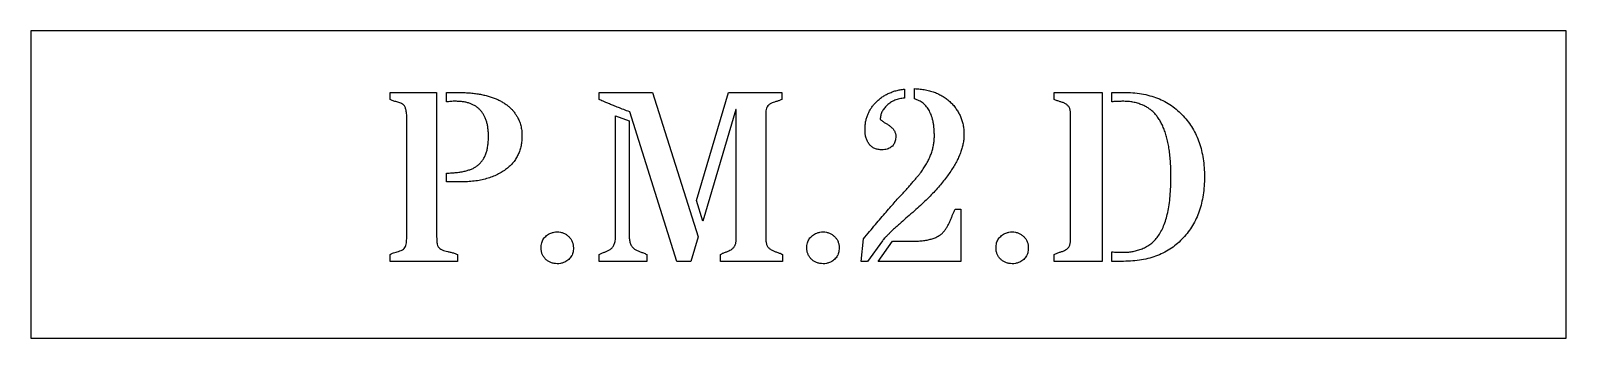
# Model space of a CAD drawing. Header units: millimetres. Extents: x -75 to 75, y -15 to 15.
import ezdxf

# ---------------------------------------------------------------- set-up
doc = ezdxf.new("R2010")
doc.units = ezdxf.units.MM

msp = doc.modelspace()

# ---------------------------------------------------------------- linework, layer by layer
at = {"color": 7, "linetype": 'Continuous', "lineweight": 25}
for p, q in [((75, 15), (-75, 15)), ((-75, 15), (-75, -15)), ((75, -15), (75, 15)), ((10.36, 9.31), (10.36, 8.43)), ((11.32, 8.35), (11.32, 9.35)), ((-39.88, 8.99), (-35.35, 8.99)), ((-39.88, 8.3), (-39.88, 8.99)), ((-35.35, 8.99), (-35.35, -4.74)), ((-34.39, 8.05), (-34.39, 8.99)), ((-34.39, 8.99), (-33.38, 8.99)), ((-19.48, 8.3), (-19.48, 8.99)), ((-19.48, 8.99), (-14.25, 8.99)), ((-14.25, 8.99), (-9.81, -5.11)), ((-9.97, -1.56), (-6.85, 8.99)), ((-6.85, 8.99), (-1.64, 8.99)), ((-1.64, 8.99), (-1.64, 8.3)), ((24.96, 8.99), (29.65, 8.99)), ((24.96, 8.3), (24.96, 8.99)), ((29.65, 8.99), (29.65, -7.5)), ((30.62, 8.06), (30.62, 8.99)), ((30.62, 8.99), (31.75, 8.99)), ((-38.25, -4.72), (-38.25, 6.21)), ((-17.86, -5.05), (-17.86, 6.7)), ((-17.86, 6.7), (-16.54, 6.2)), ((-16.54, 6.2), (-16.54, -5.03)), ((-11.89, -7.5), (-16.49, 7.08)), ((-6.13, 7.33), (-9.36, -3.59)), ((-6.08, 7.33), (-6.13, 7.33)), ((-6.08, -5.37), (-6.08, 7.33)), ((-3.19, 7.04), (-3.19, -5.37)), ((26.58, -5.37), (26.58, 6.85)), ((-34.39, 0.25), (-34.39, 1.12)), ((-33.04, 0.25), (-34.39, 0.25)), ((-9.36, -3.59), (-9.97, -1.56)), ((15.3, -2.42), (15.86, -2.42)), ((15.86, -2.42), (15.86, -7.5)), ((-9.81, -5.11), (-10.52, -7.5)), ((6.11, -7.5), (6.34, -5.31)), ((8.19, -5.5), (6.73, -7.5)), ((7.79, -7.5), (9.19, -5.53)), ((9.19, -5.53), (11.17, -5.53)), ((-39.88, -7.5), (-39.88, -6.82)), ((-33.32, -7.5), (-39.88, -7.5)), ((-33.32, -6.82), (-33.32, -7.5)), ((-19.48, -7.5), (-19.48, -6.82)), ((-14.83, -7.5), (-19.48, -7.5)), ((-14.83, -6.82), (-14.83, -7.5)), ((-10.52, -7.5), (-11.89, -7.5)), ((-7.63, -7.5), (-7.63, -6.82)), ((-1.56, -7.5), (-7.63, -7.5)), ((-1.56, -6.82), (-1.56, -7.5)), ((6.73, -7.5), (6.11, -7.5)), ((15.86, -7.5), (7.79, -7.5)), ((24.96, -7.5), (24.96, -6.82)), ((29.65, -7.5), (24.96, -7.5)), ((30.62, -7.5), (30.62, -6.56)), ((31.75, -7.5), (30.62, -7.5)), ((-75, -15), (75, -15))]:
    msp.add_line(p, q, dxfattribs=at)
for points, knots in [([(7.52, 7.97), (7.61, 8.06), (7.79, 8.24), (8.1, 8.49), (8.42, 8.7), (8.77, 8.88), (9.14, 9.03), (9.52, 9.16), (9.94, 9.25), (10.22, 9.29), (10.36, 9.31)], [0, 0, 0, 0, 0.1218251, 0.2419708, 0.3624495, 0.4844859, 0.6072797, 0.7341677, 0.8647241, 1, 1, 1, 1]), ([(11.32, 9.35), (11.51, 9.34), (11.87, 9.32), (12.4, 9.24), (12.9, 9.12), (13.37, 8.97), (13.81, 8.77), (14.22, 8.53), (14.6, 8.26), (14.83, 8.04), (14.94, 7.93)], [0, 0, 0, 0, 0.140087, 0.273571, 0.402063, 0.525653, 0.646107, 0.764785, 0.882131, 1, 1, 1, 1]), ([(-38.55, 7.75), (-38.6, 7.78), (-38.69, 7.85), (-38.85, 7.93), (-39.03, 7.99), (-39.23, 8.05), (-39.43, 8.11), (-39.6, 8.16), (-39.75, 8.23), (-39.84, 8.28), (-39.88, 8.3)], [0, 0, 0, 0, 0.112891, 0.236374, 0.371193, 0.520278, 0.666408, 0.794351, 0.904061, 1, 1, 1, 1]), ([(-38.25, 6.21), (-38.25, 6.31), (-38.25, 6.51), (-38.27, 6.78), (-38.29, 7.02), (-38.33, 7.23), (-38.37, 7.41), (-38.42, 7.55), (-38.47, 7.67), (-38.53, 7.72), (-38.55, 7.75)], [0, 0, 0, 0, 0.1919381, 0.3646713, 0.5163772, 0.6475502, 0.7605336, 0.8567084, 0.9358835, 1, 1, 1, 1]), ([(-33.49, 8.12), (-33.65, 8.12), (-33.95, 8.11), (-34.25, 8.07), (-34.39, 8.05)], [0, 0, 0, 0, 0.53064, 1, 1, 1, 1]), ([(-30.28, 4.67), (-30.28, 4.81), (-30.29, 5.08), (-30.33, 5.47), (-30.39, 5.84), (-30.47, 6.17), (-30.59, 6.49), (-30.73, 6.77), (-30.89, 7.03), (-31.08, 7.26), (-31.29, 7.46), (-31.53, 7.64), (-31.8, 7.79), (-32.09, 7.91), (-32.4, 8.01), (-32.74, 8.07), (-33.11, 8.11), (-33.36, 8.11), (-33.49, 8.12)], [0, 0, 0, 0, 0.077102, 0.150042, 0.218516, 0.282927, 0.343976, 0.402081, 0.458449, 0.513164, 0.56767, 0.622314, 0.678481, 0.735848, 0.796484, 0.860684, 0.92799, 1, 1, 1, 1]), ([(-33.38, 8.99), (-33.19, 8.98), (-32.83, 8.98), (-32.3, 8.95), (-31.79, 8.91), (-31.31, 8.84), (-30.86, 8.76), (-30.42, 8.66), (-30.02, 8.54), (-29.64, 8.4), (-29.28, 8.24), (-28.95, 8.07), (-28.64, 7.87), (-28.36, 7.66), (-28.1, 7.43), (-27.87, 7.18), (-27.66, 6.91), (-27.55, 6.71), (-27.49, 6.62)], [0, 0, 0, 0, 0.0836972, 0.1633548, 0.2395856, 0.3125671, 0.3823793, 0.4487829, 0.5123619, 0.5733095, 0.6315802, 0.6881902, 0.7427846, 0.7954763, 0.847426, 0.8986098, 0.9491299, 1, 1, 1, 1]), ([(-16.49, 7.08), (-16.69, 7.16), (-17.06, 7.3), (-17.58, 7.51), (-18.04, 7.68), (-18.44, 7.85), (-18.79, 7.99), (-19.08, 8.11), (-19.3, 8.21), (-19.43, 8.28), (-19.48, 8.3)], [0, 0, 0, 0, 0.192655, 0.366524, 0.520835, 0.65539, 0.771369, 0.866231, 0.943368, 1, 1, 1, 1]), ([(-2.7, 7.91), (-2.77, 7.86), (-2.92, 7.77), (-3.08, 7.57), (-3.17, 7.32), (-3.18, 7.13), (-3.19, 7.04)], [0, 0, 0, 0, 0.248649, 0.481572, 0.726952, 1, 1, 1, 1]), ([(-1.64, 8.3), (-1.74, 8.26), (-1.92, 8.17), (-2.19, 8.09), (-2.46, 8.01), (-2.62, 7.94), (-2.7, 7.91)], [0, 0, 0, 0, 0.270067, 0.530207, 0.775942, 1, 1, 1, 1]), ([(8.16, 3.38), (8.03, 3.39), (7.79, 3.4), (7.45, 3.5), (7.15, 3.67), (6.92, 3.91), (6.73, 4.2), (6.59, 4.53), (6.51, 4.9), (6.49, 5.3), (6.51, 5.71), (6.55, 6.1), (6.64, 6.46), (6.75, 6.8), (6.9, 7.12), (7.07, 7.42), (7.28, 7.7), (7.44, 7.88), (7.52, 7.97)], [0, 0, 0, 0, 0.065532, 0.125031, 0.181917, 0.239394, 0.298468, 0.359397, 0.42433, 0.4945, 0.565758, 0.633314, 0.697217, 0.758007, 0.81801, 0.877842, 0.938605, 1, 1, 1, 1]), ([(8.65, 7.73), (8.55, 7.63), (8.35, 7.43), (8.14, 7.09), (8.01, 6.73), (7.99, 6.48), (7.98, 6.35)], [0, 0, 0, 0, 0.272046, 0.522271, 0.760536, 1, 1, 1, 1]), ([(10.36, 8.43), (10.19, 8.41), (9.87, 8.38), (9.41, 8.23), (8.99, 8.03), (8.76, 7.83), (8.65, 7.73)], [0, 0, 0, 0, 0.266496, 0.51815, 0.759997, 1, 1, 1, 1]), ([(13.27, 4.72), (13.27, 4.84), (13.27, 5.09), (13.24, 5.45), (13.21, 5.79), (13.16, 6.11), (13.09, 6.4), (13, 6.68), (12.9, 6.94), (12.79, 7.18), (12.66, 7.4), (12.52, 7.59), (12.36, 7.77), (12.18, 7.93), (11.99, 8.07), (11.78, 8.18), (11.56, 8.28), (11.4, 8.32), (11.32, 8.35)], [0, 0, 0, 0, 0.084773, 0.165091, 0.241843, 0.313669, 0.382454, 0.447037, 0.508997, 0.567932, 0.624229, 0.678785, 0.732794, 0.785202, 0.837605, 0.890368, 0.944196, 1, 1, 1, 1]), ([(14.94, 7.93), (15.04, 7.83), (15.23, 7.62), (15.48, 7.27), (15.69, 6.91), (15.87, 6.54), (16, 6.14), (16.1, 5.73), (16.15, 5.3), (16.16, 5), (16.16, 4.85)], [0, 0, 0, 0, 0.1269039, 0.2507859, 0.372802, 0.4941617, 0.6170518, 0.7407683, 0.8683002, 1, 1, 1, 1]), ([(26.09, 7.87), (26.01, 7.91), (25.84, 8), (25.56, 8.08), (25.26, 8.17), (25.06, 8.26), (24.96, 8.3)], [0, 0, 0, 0, 0.22531, 0.466031, 0.724648, 1, 1, 1, 1]), ([(26.58, 6.85), (26.57, 6.97), (26.56, 7.18), (26.48, 7.48), (26.32, 7.72), (26.17, 7.82), (26.09, 7.87)], [0, 0, 0, 0, 0.290745, 0.539847, 0.771163, 1, 1, 1, 1]), ([(33.56, 7.77), (33.42, 7.82), (33.12, 7.93), (32.68, 8.04), (32.23, 8.1), (31.81, 8.12), (31.42, 8.11), (31.09, 8.11), (30.83, 8.09), (30.68, 8.07), (30.62, 8.06)], [0, 0, 0, 0, 0.158773, 0.311478, 0.460153, 0.60623, 0.738362, 0.848714, 0.935159, 1, 1, 1, 1]), ([(31.75, 8.99), (32.06, 8.98), (32.64, 8.97), (33.5, 8.86), (34.31, 8.68), (35.07, 8.43), (35.78, 8.11), (36.44, 7.7), (37.05, 7.24), (37.41, 6.88), (37.59, 6.69)], [0, 0, 0, 0, 0.140012, 0.273036, 0.400556, 0.523866, 0.64384, 0.761988, 0.879988, 1, 1, 1, 1]), ([(36.38, 0.75), (36.38, 0.99), (36.38, 1.46), (36.34, 2.14), (36.29, 2.79), (36.22, 3.4), (36.11, 3.97), (36, 4.5), (35.85, 5), (35.69, 5.46), (35.5, 5.88), (35.29, 6.26), (35.06, 6.61), (34.81, 6.92), (34.53, 7.19), (34.23, 7.42), (33.91, 7.62), (33.68, 7.72), (33.56, 7.77)], [0, 0, 0, 0, 0.090101, 0.175154, 0.256099, 0.332618, 0.404913, 0.473083, 0.537435, 0.598096, 0.655333, 0.70967, 0.761905, 0.811288, 0.859222, 0.906594, 0.953167, 1, 1, 1, 1]), ([(-27.49, 6.62), (-27.41, 6.48), (-27.26, 6.2), (-27.12, 5.74), (-27.03, 5.26), (-27, 4.76), (-27.03, 4.26), (-27.09, 3.78), (-27.21, 3.34), (-27.38, 2.92), (-27.59, 2.53), (-27.85, 2.16), (-28.16, 1.82), (-28.4, 1.63), (-28.52, 1.53)], [0, 0, 0, 0, 0.083635, 0.168203, 0.254345, 0.344059, 0.433707, 0.518649, 0.600072, 0.679368, 0.757884, 0.836487, 0.916679, 1, 1, 1, 1]), ([(7.98, 6.35), (8.05, 6.3), (8.2, 6.18), (8.44, 6.02), (8.7, 5.88), (8.86, 5.76), (8.93, 5.7)], [0, 0, 0, 0, 0.237785, 0.489832, 0.747865, 1, 1, 1, 1]), ([(37.59, 6.69), (37.76, 6.5), (38.09, 6.12), (38.51, 5.49), (38.86, 4.81), (39.16, 4.09), (39.38, 3.32), (39.54, 2.5), (39.64, 1.64), (39.65, 1.05), (39.66, 0.75)], [0, 0, 0, 0, 0.1174477, 0.2343681, 0.3525204, 0.472918, 0.5968676, 0.7252754, 0.8595754, 1, 1, 1, 1]), ([(-31.31, 1.87), (-31.23, 1.95), (-31.06, 2.1), (-30.86, 2.36), (-30.67, 2.66), (-30.53, 3), (-30.42, 3.36), (-30.34, 3.77), (-30.29, 4.21), (-30.29, 4.51), (-30.28, 4.67)], [0, 0, 0, 0, 0.107378, 0.216145, 0.328313, 0.446287, 0.570195, 0.703279, 0.846992, 1, 1, 1, 1]), ([(9.5, 4.68), (9.5, 4.61), (9.49, 4.46), (9.46, 4.25), (9.39, 4.06), (9.3, 3.89), (9.18, 3.75), (9.03, 3.63), (8.86, 3.52), (8.73, 3.48), (8.67, 3.45)], [0, 0, 0, 0, 0.143532, 0.273979, 0.398415, 0.514327, 0.629883, 0.746797, 0.868558, 1, 1, 1, 1]), ([(8.93, 5.7), (9.02, 5.63), (9.19, 5.5), (9.37, 5.24), (9.48, 4.97), (9.5, 4.78), (9.5, 4.68)], [0, 0, 0, 0, 0.275239, 0.527252, 0.762783, 1, 1, 1, 1]), ([(16.16, 4.85), (16.16, 4.72), (16.16, 4.45), (16.09, 4.04), (16, 3.62), (15.86, 3.2), (15.7, 2.76), (15.48, 2.32), (15.24, 1.87), (14.95, 1.41), (14.63, 0.94), (14.27, 0.46), (13.88, -0.03), (13.44, -0.52), (12.97, -1.03), (12.45, -1.54), (11.91, -2.06), (11.52, -2.41), (11.32, -2.58)], [0, 0, 0, 0, 0.043811, 0.089169, 0.135949, 0.184638, 0.236003, 0.289505, 0.346061, 0.405537, 0.467705, 0.533437, 0.602386, 0.674834, 0.750656, 0.830167, 0.913167, 1, 1, 1, 1]), ([(12.11, 1.41), (12.21, 1.55), (12.39, 1.82), (12.62, 2.23), (12.82, 2.65), (12.99, 3.06), (13.12, 3.48), (13.2, 3.89), (13.26, 4.3), (13.27, 4.58), (13.27, 4.72)], [0, 0, 0, 0, 0.139567, 0.272781, 0.402378, 0.527205, 0.648488, 0.767076, 0.884001, 1, 1, 1, 1]), ([(8.67, 3.45), (8.58, 3.43), (8.42, 3.39), (8.24, 3.39), (8.16, 3.38)], [0, 0, 0, 0, 0.491255, 1, 1, 1, 1]), ([(-34.39, 1.12), (-34.22, 1.12), (-33.89, 1.12), (-33.42, 1.17), (-32.98, 1.22), (-32.57, 1.3), (-32.21, 1.41), (-31.87, 1.53), (-31.57, 1.69), (-31.4, 1.81), (-31.31, 1.87)], [0, 0, 0, 0, 0.157976, 0.305715, 0.443514, 0.570974, 0.688834, 0.799626, 0.903209, 1, 1, 1, 1]), ([(-28.52, 1.53), (-28.66, 1.42), (-28.94, 1.22), (-29.41, 0.96), (-29.92, 0.74), (-30.47, 0.56), (-31.06, 0.42), (-31.68, 0.32), (-32.35, 0.26), (-32.81, 0.26), (-33.04, 0.25)], [0, 0, 0, 0, 0.108786, 0.220324, 0.335467, 0.454925, 0.581213, 0.713569, 0.852712, 1, 1, 1, 1]), ([(6.34, -5.31), (6.54, -5.06), (6.93, -4.6), (7.5, -3.92), (8.04, -3.29), (8.54, -2.7), (9.01, -2.17), (9.44, -1.68), (9.83, -1.24), (10.2, -0.85), (10.53, -0.49), (10.83, -0.15), (11.11, 0.16), (11.37, 0.46), (11.59, 0.73), (11.79, 0.97), (11.96, 1.2), (12.07, 1.34), (12.11, 1.41)], [0, 0, 0, 0, 0.106818, 0.206984, 0.30025, 0.387163, 0.467141, 0.540514, 0.607542, 0.667654, 0.722548, 0.773633, 0.820884, 0.864341, 0.904019, 0.939878, 0.971684, 1, 1, 1, 1]), ([(35.11, -5.06), (35.21, -4.91), (35.43, -4.59), (35.68, -4.03), (35.9, -3.41), (36.08, -2.72), (36.22, -1.96), (36.31, -1.12), (36.37, -0.21), (36.38, 0.42), (36.38, 0.75)], [0, 0, 0, 0, 0.0923712, 0.1919181, 0.3006526, 0.4188231, 0.5473165, 0.6866073, 0.8371804, 1, 1, 1, 1]), ([(39.66, 0.75), (39.65, 0.45), (39.64, -0.14), (39.54, -1.01), (39.38, -1.83), (39.16, -2.6), (38.86, -3.32), (38.51, -4), (38.09, -4.63), (37.76, -5.01), (37.59, -5.2)], [0, 0, 0, 0, 0.140665, 0.275215, 0.403879, 0.527571, 0.648212, 0.766119, 0.882796, 1, 1, 1, 1]), ([(11.32, -2.58), (11.1, -2.78), (10.67, -3.15), (10.23, -3.53), (10.02, -3.72)], [0, 0, 0, 0, 0.514884, 1, 1, 1, 1]), ([(14.21, -4.57), (14.28, -4.49), (14.4, -4.33), (14.56, -4.06), (14.72, -3.77), (14.84, -3.47), (14.96, -3.17), (15.08, -2.89), (15.19, -2.64), (15.27, -2.49), (15.3, -2.42)], [0, 0, 0, 0, 0.126819, 0.256733, 0.389989, 0.528567, 0.66475, 0.788053, 0.900402, 1, 1, 1, 1]), ([(10.02, -3.72), (9.91, -3.82), (9.69, -4.01), (9.37, -4.29), (9.09, -4.55), (8.85, -4.79), (8.64, -5), (8.46, -5.19), (8.31, -5.35), (8.23, -5.46), (8.19, -5.5)], [0, 0, 0, 0, 0.180715, 0.344259, 0.49245, 0.625357, 0.742117, 0.843726, 0.929347, 1, 1, 1, 1]), ([(-38.95, -6.48), (-38.86, -6.45), (-38.7, -6.39), (-38.51, -6.24), (-38.38, -6.05), (-38.29, -5.73), (-38.27, -5.28), (-38.26, -4.91), (-38.25, -4.72)], [0, 0, 0, 0, 0.130201, 0.245142, 0.352937, 0.463822, 0.715858, 1, 1, 1, 1]), ([(-35.35, -4.74), (-35.35, -4.86), (-35.35, -5.09), (-35.34, -5.39), (-35.32, -5.63), (-35.29, -5.86), (-35.21, -6.07), (-35.03, -6.27), (-34.81, -6.39), (-34.55, -6.48), (-34.26, -6.55), (-33.95, -6.61), (-33.63, -6.69), (-33.42, -6.77), (-33.32, -6.82)], [0, 0, 0, 0, 0.108018, 0.196943, 0.267786, 0.319899, 0.398254, 0.469011, 0.543637, 0.624104, 0.711509, 0.805563, 0.902519, 1, 1, 1, 1]), ([(-25.15, -6.19), (-25.14, -6.11), (-25.14, -5.94), (-25.09, -5.71), (-25.02, -5.49), (-24.91, -5.3), (-24.77, -5.13), (-24.6, -4.98), (-24.41, -4.84), (-24.26, -4.77), (-24.18, -4.74)], [0, 0, 0, 0, 0.1351136, 0.2616104, 0.3825868, 0.5008795, 0.6166183, 0.7383265, 0.8644448, 1, 1, 1, 1]), ([(-24.18, -4.74), (-24.08, -4.71), (-23.88, -4.64), (-23.56, -4.61), (-23.24, -4.64), (-22.94, -4.74), (-22.67, -4.88), (-22.52, -5.01), (-22.44, -5.08)], [0, 0, 0, 0, 0.1667709, 0.3382097, 0.5116438, 0.6789499, 0.8407935, 1, 1, 1, 1]), ([(-22.44, -5.08), (-22.37, -5.15), (-22.24, -5.3), (-22.09, -5.58), (-22, -5.87), (-22, -6.08), (-21.99, -6.19)], [0, 0, 0, 0, 0.250861, 0.493641, 0.74022, 1, 1, 1, 1]), ([(-18.39, -6.34), (-18.31, -6.27), (-18.14, -6.14), (-17.98, -5.83), (-17.88, -5.46), (-17.87, -5.2), (-17.86, -5.05)], [0, 0, 0, 0, 0.218489, 0.448198, 0.702262, 1, 1, 1, 1]), ([(-16.54, -5.03), (-16.53, -5.17), (-16.52, -5.43), (-16.42, -5.79), (-16.26, -6.1), (-16.09, -6.23), (-16.01, -6.3)], [0, 0, 0, 0, 0.293046, 0.546911, 0.776447, 1, 1, 1, 1]), ([(-6.58, -6.36), (-6.51, -6.31), (-6.36, -6.2), (-6.19, -5.97), (-6.1, -5.68), (-6.09, -5.47), (-6.08, -5.37)], [0, 0, 0, 0, 0.236615, 0.470878, 0.719271, 1, 1, 1, 1]), ([(-3.19, -5.37), (-3.18, -5.48), (-3.17, -5.69), (-3.07, -5.97), (-2.92, -6.21), (-2.76, -6.31), (-2.68, -6.36)], [0, 0, 0, 0, 0.2827886, 0.534143, 0.7636003, 1, 1, 1, 1]), ([(0.81, -6.19), (0.82, -6.11), (0.82, -5.94), (0.87, -5.71), (0.94, -5.49), (1.05, -5.3), (1.19, -5.13), (1.36, -4.98), (1.55, -4.84), (1.7, -4.77), (1.78, -4.74)], [0, 0, 0, 0, 0.135114, 0.26161, 0.382587, 0.50088, 0.616618, 0.738326, 0.864445, 1, 1, 1, 1]), ([(1.78, -4.74), (1.88, -4.71), (2.08, -4.64), (2.4, -4.61), (2.72, -4.64), (3.02, -4.74), (3.29, -4.88), (3.44, -5.01), (3.52, -5.08)], [0, 0, 0, 0, 0.166771, 0.33821, 0.511644, 0.67895, 0.840794, 1, 1, 1, 1]), ([(3.52, -5.08), (3.59, -5.15), (3.73, -5.3), (3.87, -5.58), (3.96, -5.87), (3.97, -6.08), (3.97, -6.19)], [0, 0, 0, 0, 0.250861, 0.493641, 0.74022, 1, 1, 1, 1]), ([(11.17, -5.53), (11.35, -5.52), (11.7, -5.52), (12.2, -5.48), (12.66, -5.4), (13.06, -5.3), (13.42, -5.17), (13.73, -5), (14, -4.81), (14.14, -4.65), (14.21, -4.57)], [0, 0, 0, 0, 0.166328, 0.31857, 0.457482, 0.583794, 0.699948, 0.806615, 0.905338, 1, 1, 1, 1]), ([(19.3, -6.19), (19.3, -6.11), (19.3, -5.94), (19.35, -5.71), (19.42, -5.49), (19.53, -5.3), (19.67, -5.13), (19.84, -4.98), (20.03, -4.84), (20.18, -4.77), (20.26, -4.74)], [0, 0, 0, 0, 0.1351136, 0.2616104, 0.3825868, 0.5008795, 0.6166183, 0.7383265, 0.8644448, 1, 1, 1, 1]), ([(20.26, -4.74), (20.36, -4.71), (20.56, -4.64), (20.88, -4.61), (21.2, -4.64), (21.5, -4.74), (21.77, -4.88), (21.92, -5.01), (22, -5.08)], [0, 0, 0, 0, 0.1667709, 0.3382097, 0.5116438, 0.6789499, 0.8407935, 1, 1, 1, 1]), ([(22, -5.08), (22.07, -5.15), (22.21, -5.3), (22.35, -5.58), (22.44, -5.87), (22.45, -6.08), (22.45, -6.19)], [0, 0, 0, 0, 0.250861, 0.493641, 0.74022, 1, 1, 1, 1]), ([(26.09, -6.39), (26.17, -6.33), (26.32, -6.23), (26.48, -5.99), (26.56, -5.69), (26.57, -5.48), (26.58, -5.37)], [0, 0, 0, 0, 0.228837, 0.460153, 0.709255, 1, 1, 1, 1]), ([(30.62, -6.56), (30.7, -6.57), (30.88, -6.59), (31.18, -6.6), (31.51, -6.61), (31.88, -6.62), (32.28, -6.6), (32.7, -6.53), (33.13, -6.42), (33.58, -6.27), (34.01, -6.07), (34.42, -5.8), (34.79, -5.46), (35, -5.2), (35.11, -5.06)], [0, 0, 0, 0, 0.050667, 0.110186, 0.176545, 0.251857, 0.332799, 0.418215, 0.507194, 0.602241, 0.699583, 0.797311, 0.896583, 1, 1, 1, 1]), ([(37.59, -5.2), (37.41, -5.39), (37.05, -5.75), (36.44, -6.22), (35.78, -6.62), (35.07, -6.94), (34.31, -7.19), (33.5, -7.37), (32.64, -7.48), (32.06, -7.49), (31.75, -7.5)], [0, 0, 0, 0, 0.120012, 0.238012, 0.35616, 0.476134, 0.599444, 0.726964, 0.859988, 1, 1, 1, 1]), ([(-39.88, -6.82), (-39.81, -6.77), (-39.67, -6.68), (-39.43, -6.62), (-39.19, -6.56), (-39.03, -6.51), (-38.95, -6.48)], [0, 0, 0, 0, 0.243614, 0.491186, 0.74913, 1, 1, 1, 1]), ([(-24.7, -7.29), (-24.76, -7.22), (-24.9, -7.07), (-25.04, -6.8), (-25.13, -6.51), (-25.14, -6.3), (-25.15, -6.19)], [0, 0, 0, 0, 0.247579, 0.490621, 0.737286, 1, 1, 1, 1]), ([(-22.94, -7.62), (-23.04, -7.65), (-23.24, -7.72), (-23.56, -7.74), (-23.88, -7.71), (-24.19, -7.63), (-24.46, -7.49), (-24.62, -7.36), (-24.7, -7.29)], [0, 0, 0, 0, 0.1656947, 0.3383801, 0.5092417, 0.6766964, 0.8396177, 1, 1, 1, 1]), ([(-21.99, -6.19), (-21.99, -6.27), (-22, -6.44), (-22.04, -6.67), (-22.12, -6.88), (-22.22, -7.07), (-22.36, -7.24), (-22.53, -7.39), (-22.72, -7.52), (-22.87, -7.58), (-22.94, -7.62)], [0, 0, 0, 0, 0.136879, 0.264659, 0.384307, 0.501603, 0.618854, 0.739508, 0.865172, 1, 1, 1, 1]), ([(-19.48, -6.82), (-19.39, -6.77), (-19.21, -6.68), (-18.92, -6.59), (-18.64, -6.49), (-18.48, -6.39), (-18.39, -6.34)], [0, 0, 0, 0, 0.25923, 0.512579, 0.759807, 1, 1, 1, 1]), ([(-16.01, -6.3), (-15.92, -6.36), (-15.75, -6.46), (-15.45, -6.57), (-15.14, -6.67), (-14.94, -6.77), (-14.83, -6.82)], [0, 0, 0, 0, 0.23419, 0.477228, 0.733406, 1, 1, 1, 1]), ([(-7.63, -6.82), (-7.54, -6.77), (-7.36, -6.68), (-7.08, -6.58), (-6.82, -6.49), (-6.66, -6.4), (-6.58, -6.36)], [0, 0, 0, 0, 0.269727, 0.524482, 0.770804, 1, 1, 1, 1]), ([(-2.68, -6.36), (-2.61, -6.4), (-2.44, -6.49), (-2.17, -6.59), (-1.87, -6.68), (-1.67, -6.77), (-1.56, -6.82)], [0, 0, 0, 0, 0.217914, 0.4573084, 0.7180141, 1, 1, 1, 1]), ([(1.27, -7.29), (1.2, -7.22), (1.06, -7.07), (0.92, -6.8), (0.83, -6.51), (0.82, -6.3), (0.81, -6.19)], [0, 0, 0, 0, 0.247579, 0.490621, 0.737286, 1, 1, 1, 1]), ([(3.02, -7.62), (2.92, -7.65), (2.72, -7.72), (2.4, -7.74), (2.08, -7.71), (1.77, -7.63), (1.5, -7.49), (1.34, -7.36), (1.27, -7.29)], [0, 0, 0, 0, 0.165695, 0.33838, 0.509242, 0.676696, 0.839618, 1, 1, 1, 1]), ([(3.97, -6.19), (3.97, -6.27), (3.96, -6.44), (3.92, -6.67), (3.84, -6.88), (3.74, -7.07), (3.6, -7.24), (3.43, -7.39), (3.24, -7.52), (3.09, -7.58), (3.02, -7.62)], [0, 0, 0, 0, 0.136879, 0.264659, 0.384307, 0.501603, 0.618854, 0.739508, 0.865172, 1, 1, 1, 1]), ([(19.75, -7.29), (19.68, -7.22), (19.54, -7.07), (19.4, -6.8), (19.31, -6.51), (19.3, -6.3), (19.3, -6.19)], [0, 0, 0, 0, 0.247579, 0.490621, 0.737286, 1, 1, 1, 1]), ([(21.5, -7.62), (21.4, -7.65), (21.2, -7.72), (20.88, -7.74), (20.56, -7.71), (20.25, -7.63), (19.98, -7.49), (19.82, -7.36), (19.75, -7.29)], [0, 0, 0, 0, 0.1656947, 0.3383801, 0.5092417, 0.6766964, 0.8396177, 1, 1, 1, 1]), ([(22.45, -6.19), (22.45, -6.27), (22.44, -6.44), (22.4, -6.67), (22.32, -6.88), (22.22, -7.07), (22.08, -7.24), (21.92, -7.39), (21.72, -7.52), (21.57, -7.58), (21.5, -7.62)], [0, 0, 0, 0, 0.136879, 0.2646589, 0.384307, 0.5016028, 0.6188539, 0.7395085, 0.8651723, 1, 1, 1, 1]), ([(24.96, -6.82), (25.06, -6.77), (25.26, -6.68), (25.56, -6.6), (25.84, -6.51), (26.01, -6.43), (26.09, -6.39)], [0, 0, 0, 0, 0.2753442, 0.5331013, 0.7746962, 1, 1, 1, 1])]:
    msp.add_open_spline(points, degree=3, knots=knots, dxfattribs=at)

doc.saveas('drawing.dxf')
